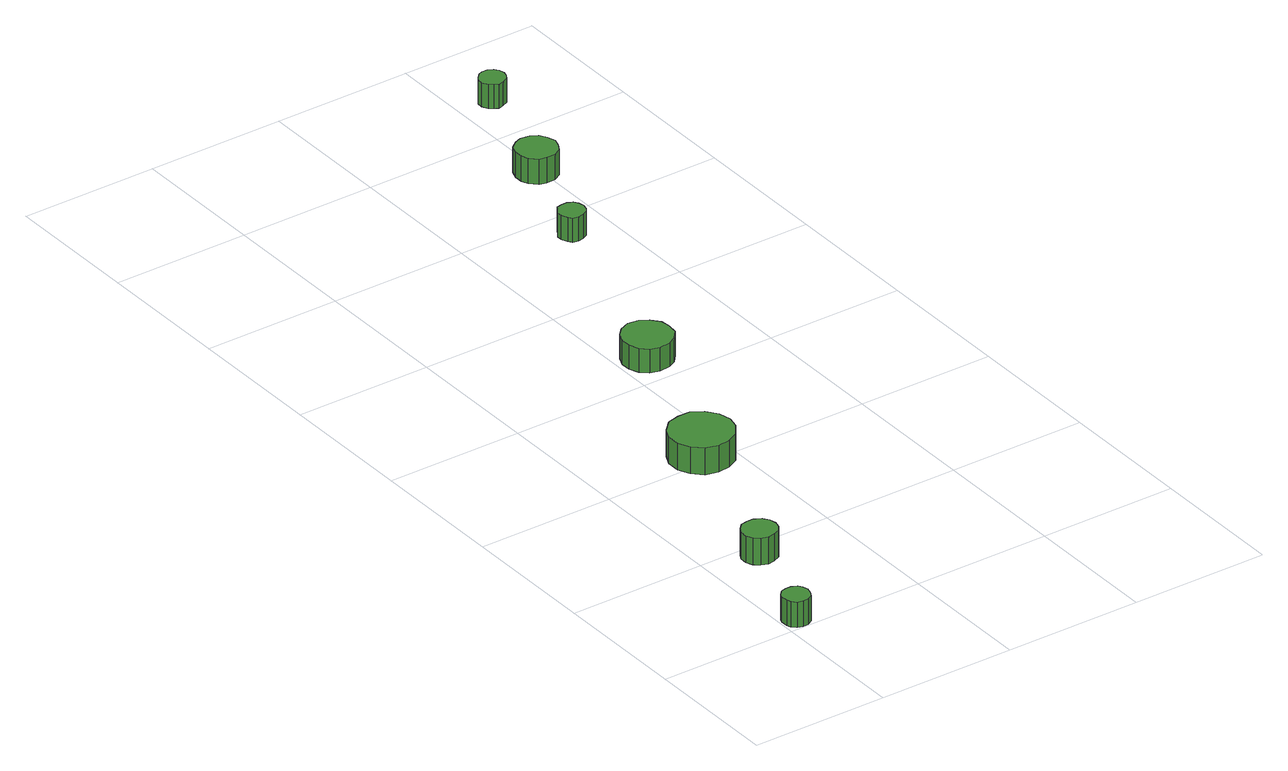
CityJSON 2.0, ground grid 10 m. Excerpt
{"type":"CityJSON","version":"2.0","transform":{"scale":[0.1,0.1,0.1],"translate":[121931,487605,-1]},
"CityObjects":{
"tree1":{"type":"SolitaryVegetationObject","attributes":{"function":"something"},"geometry":[{"type":"MultiSurface","lod":"1","boundaries":[[[0,1,2,3,4,5,6,7,8,9,10,11,12,13,14]],[[15,16,17,18,19,20,21,22,23,24,25,26,27,28,29]],[[0,29,28,1]],[[1,28,27,2]],[[2,27,26,3]],[[3,26,25,4]],[[4,25,24,5]],[[5,24,23,6]],[[6,23,22,7]],[[7,22,21,8]],[[8,21,20,9]],[[9,20,19,10]],[[10,19,18,11]],[[11,18,17,12]],[[12,17,16,13]],[[13,16,15,14]],[[14,15,29,0]]]}]},
"tree2":{"type":"SolitaryVegetationObject","attributes":{"function":"something"},"geometry":[{"type":"MultiSurface","lod":"1","boundaries":[[[30,31,32,33,34,35,36,37,38,39,40,41,42,43,44]],[[45,46,47,48,49,50,51,52,53,54,55,56,57,58,59]],[[30,59,58,31]],[[31,58,57,32]],[[32,57,56,33]],[[33,56,55,34]],[[34,55,54,35]],[[35,54,53,36]],[[36,53,52,37]],[[37,52,51,38]],[[38,51,50,39]],[[39,50,49,40]],[[40,49,48,41]],[[41,48,47,42]],[[42,47,46,43]],[[43,46,45,44]],[[44,45,59,30]]]}]},
"tree3":{"type":"SolitaryVegetationObject","attributes":{"function":"something"},"geometry":[{"type":"MultiSurface","lod":"1","boundaries":[[[60,61,62,63,64,65,66,67,68,69,70,71,72,73,74]],[[75,76,77,78,79,80,81,82,83,84,85,86,87,88,89]],[[60,89,88,61]],[[61,88,87,62]],[[62,87,86,63]],[[63,86,85,64]],[[64,85,84,65]],[[65,84,83,66]],[[66,83,82,67]],[[67,82,81,68]],[[68,81,80,69]],[[69,80,79,70]],[[70,79,78,71]],[[71,78,77,72]],[[72,77,76,73]],[[73,76,75,74]],[[74,75,89,60]]]}]},
"tree4":{"type":"SolitaryVegetationObject","attributes":{"function":"something"},"geometry":[{"type":"MultiSurface","lod":"1","boundaries":[[[90,91,92,93,94,95,96,97,98,99,100,101,102,103,104]],[[105,106,107,108,109,110,111,112,113,114,115,116,117,118,119]],[[90,119,118,91]],[[91,118,117,92]],[[92,117,116,93]],[[93,116,115,94]],[[94,115,114,95]],[[95,114,113,96]],[[96,113,112,97]],[[97,112,111,98]],[[98,111,110,99]],[[99,110,109,100]],[[100,109,108,101]],[[101,108,107,102]],[[102,107,106,103]],[[103,106,105,104]],[[104,105,119,90]]]}]},
"tree5":{"type":"SolitaryVegetationObject","attributes":{"function":"something"},"geometry":[{"type":"MultiSurface","lod":"1","boundaries":[[[120,121,122,123,124,125,126,127,128,129,130,131,132,133,134]],[[135,136,137,138,139,140,141,142,143,144,145,146,147,148,149]],[[120,149,148,121]],[[121,148,147,122]],[[122,147,146,123]],[[123,146,145,124]],[[124,145,144,125]],[[125,144,143,126]],[[126,143,142,127]],[[127,142,141,128]],[[128,141,140,129]],[[129,140,139,130]],[[130,139,138,131]],[[131,138,137,132]],[[132,137,136,133]],[[133,136,135,134]],[[134,135,149,120]]]}]},
"tree6":{"type":"SolitaryVegetationObject","attributes":{"function":"something"},"geometry":[{"type":"MultiSurface","lod":"1","boundaries":[[[150,151,152,153,154,155,156,157,158,159,160,161,162,163,164]],[[165,166,167,168,169,170,171,172,173,174,175,176,177,178,179]],[[150,179,178,151]],[[151,178,177,152]],[[152,177,176,153]],[[153,176,175,154]],[[154,175,174,155]],[[155,174,173,156]],[[156,173,172,157]],[[157,172,171,158]],[[158,171,170,159]],[[159,170,169,160]],[[160,169,168,161]],[[161,168,167,162]],[[162,167,166,163]],[[163,166,165,164]],[[164,165,179,150]]]}]},
"tree7":{"type":"SolitaryVegetationObject","attributes":{"function":"something"},"geometry":[{"type":"MultiSurface","lod":"1","boundaries":[[[180,181,182,183,184,185,186,187,188,189,190,191,192,193,194]],[[195,196,197,198,199,200,201,202,203,204,205,206,207,208,209]],[[180,209,208,181]],[[181,208,207,182]],[[182,207,206,183]],[[183,206,205,184]],[[184,205,204,185]],[[185,204,203,186]],[[186,203,202,187]],[[187,202,201,188]],[[188,201,200,189]],[[189,200,199,190]],[[190,199,198,191]],[[191,198,197,192]],[[192,197,196,193]],[[193,196,195,194]],[[194,195,209,180]]]}]}
},
"vertices":[
[21,11,25],[20,15,25],[18,18,25],[14,20,25],[10,20,25],[6,19,25],[3,16,25],[2,13,25],[2,8,25],[3,5,25],[6,2,25],[10,1,25],[14,1,25],[18,3,25],[20,7,25],[20,7,6],[18,3,6],[14,1,6],[10,1,6],[6,2,6],[3,5,6],[2,8,6],[2,13,6],[3,16,6],[6,19,6],[10,20,6],[14,20,6],[18,18,6],[20,15,6],[21,11,6],
[51,88,26],[50,93,26],[47,97,26],[42,100,26],[37,100,26],[32,99,26],[28,95,26],[26,91,26],[26,86,26],[28,81,26],[32,78,26],[37,76,26],[42,77,26],[47,79,26],[50,83,26],[50,83,6],[47,79,6],[42,77,6],[37,76,6],[32,78,6],[28,81,6],[26,86,6],[26,91,6],[28,95,6],[32,99,6],[37,100,6],[42,100,6],[47,97,6],[50,93,6],[51,88,6],
[101,207,27],[99,216,27],[93,224,27],[85,229,27],[76,229,27],[67,227,27],[60,220,27],[56,212,27],[56,202,27],[60,194,27],[67,187,27],[76,185,27],[85,186,27],[93,190,27],[99,198,27],[99,198,7],[93,190,7],[85,186,7],[76,185,7],[67,187,7],[60,194,7],[56,202,7],[56,212,7],[60,220,7],[67,227,7],[76,229,7],[85,229,7],[93,224,7],[99,216,7],[101,207,7],
[138,325,25],[137,332,25],[132,338,25],[126,342,25],[118,343,25],[111,340,25],[106,335,25],[103,328,25],[103,321,25],[106,314,25],[111,309,25],[118,307,25],[126,308,25],[132,311,25],[137,317,25],[137,317,7],[132,311,7],[126,308,7],[118,307,7],[111,309,7],[106,314,7],[103,321,7],[103,328,7],[106,335,7],[111,340,7],[118,343,7],[126,342,7],[132,338,7],[137,332,7],[138,325,7],
[180,477,25],[179,481,25],[177,484,25],[173,486,25],[169,486,25],[165,485,25],[163,482,25],[161,479,25],[161,475,25],[163,471,25],[165,468,25],[169,467,25],[173,468,25],[177,470,25],[179,473,25],[179,473,7],[177,470,7],[173,468,7],[169,467,7],[165,468,7],[163,471,7],[161,475,7],[161,479,7],[163,482,7],[165,485,7],[169,486,7],[173,486,7],[177,484,7],[179,481,7],[180,477,7],
[211,551,26],[209,557,26],[206,562,26],[201,565,26],[194,566,26],[189,564,26],[184,560,26],[182,554,26],[182,548,26],[184,543,26],[189,538,26],[194,537,26],[201,537,26],[206,540,26],[209,545,26],[209,545,7],[206,540,7],[201,537,7],[194,537,7],[189,538,7],[184,543,7],[182,548,7],[182,554,7],[184,560,7],[189,564,7],[194,566,7],[201,565,7],[206,562,7],[209,557,7],[211,551,7],
[234,639,25],[233,643,25],[231,646,25],[227,648,25],[223,648,25],[220,647,25],[217,644,25],[215,641,25],[215,637,25],[217,633,25],[220,631,25],[223,629,25],[227,630,25],[231,632,25],[233,635,25],[233,635,7],[231,632,7],[227,630,7],[223,629,7],[220,631,7],[217,633,7],[215,637,7],[215,641,7],[217,644,7],[220,647,7],[223,648,7],[227,648,7],[231,646,7],[233,643,7],[234,639,7]
]}
